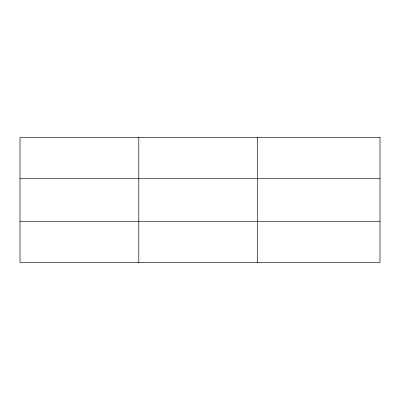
<?xml version="1.0" encoding="UTF-8"?>
<svg xmlns="http://www.w3.org/2000/svg" width="400" height="400" viewBox="0 0 400 400"><rect width="100%" height="100%" fill="white"/><g stroke="black" fill="none" stroke-linecap="round" stroke-linejoin="round"><path stroke-width="0.6" d="M138.8 262.595L138.8 137.405M257.6 262.595L257.6 137.405M20 178.72L380 178.72M20 221.28L380 221.28M380 137.405L380 262.595L20 262.595L20 137.405L380 137.405"/></g></svg>
